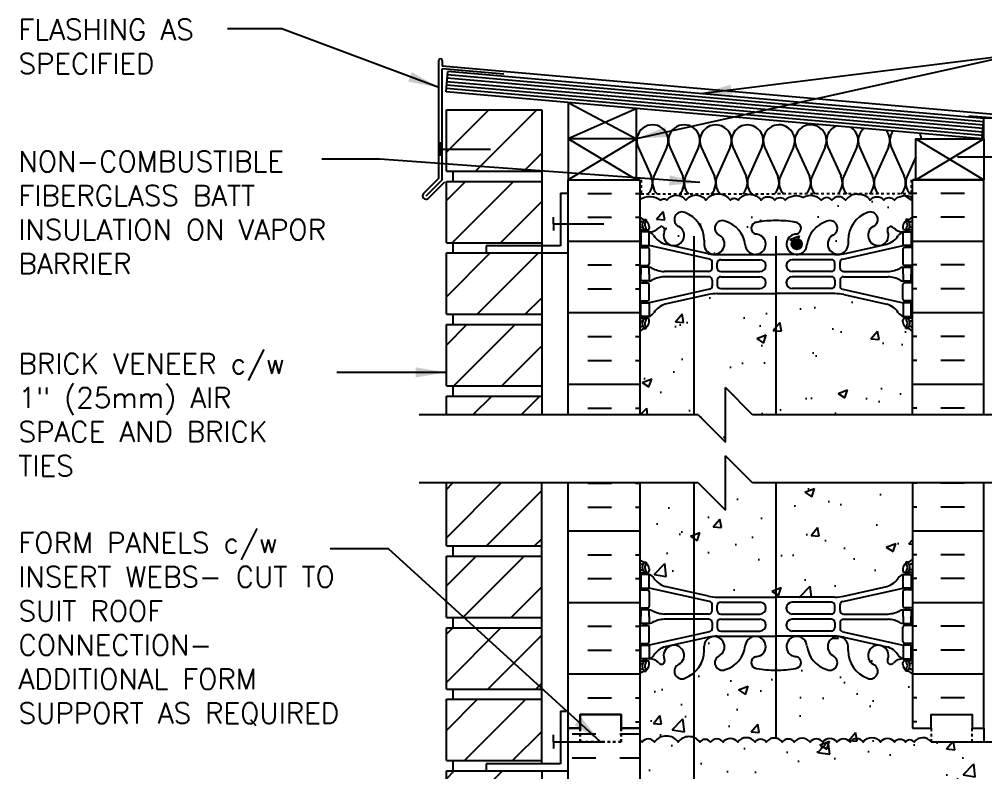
# Model space of a CAD drawing. Header units: inches. Extents: x 181.6 to 239.5, y 121.5 to 196.6.
# Drawn here: x 181.65 to 217.09, y 168.98 to 196.62 of the extents above; entities that cross this region are included whole.
import ezdxf

# ---------------------------------------------------------------- set-up
doc = ezdxf.new("R2010")
doc.units = ezdxf.units.IN
doc.header["$LTSCALE"] = 0.5
doc.header["$MEASUREMENT"] = 0
doc.linetypes.add('DASHED2', pattern=[0.375, 0.25, -0.125])
for name, color, linetype in [('HATCH', 12, 'Continuous'), ('line25', 2, 'Continuous'), ('LINE3', 3, 'Continuous'), ('LINE50', 5, 'Continuous'), ('LINE9', 9, 'Continuous'), ('TEXT', 4, 'Continuous'), ('Web_Edge', 9, 'Continuous')]:
    doc.layers.add(name, color=color, linetype=linetype)
doc.styles.add('DIM', font='romans.shx', dxfattribs={"width": 0.7})
doc.styles.add('ROMANS', font='romans.shx', dxfattribs={"height": 0.75})
doc.dimstyles.new('ext_12', dxfattribs={"dimscale": 12, "dimtxt": 0.075, "dimasz": 0.09375, "dimexe": 0.09375, "dimexo": 0.0625, "dimgap": 0.0625, "dimtad": 1, "dimdec": 1, "dimzin": 2, "dimdsep": 46, "dimlunit": 4, "dimtxsty": 'DIM', "dimcen": 0.09, "dimdle": 0.09375, "dimclrt": 4, "dimadec": 0, "dimazin": 0, "dimtfac": 1, "dimtdec": 1, "dimtmove": 2, "dimatfit": 3, "dimfxl": 1, "dimfrac": 2, "dimtolj": 1, "dimtzin": 0, "dimarcsym": 0})

msp = doc.modelspace()

# ---------------------------------------------------------------- hatches: boundary and pattern name
at = {"layer": 'HATCH'}
h = msp.add_hatch(dxfattribs=at)
h.set_pattern_fill('ANSI31', color=256, scale=10, style=0)
h.set_pattern_definition([(45, (199.5366, 192.1991), (-0.883883, 0.883883), [])])
h.paths.add_polyline_path([(200.809, 193.297), (197.309, 193.297), (197.309, 191.047), (200.809, 191.047)])
h.paths.add_polyline_path([(200.809, 190.672), (197.309, 190.672), (197.309, 188.422), (200.809, 188.422)])
h.paths.add_polyline_path([(200.809, 188.047), (197.309, 188.047), (197.309, 185.797), (200.809, 185.797)])
h.paths.add_polyline_path([(200.809, 185.422), (197.309, 185.422), (197.309, 183.172), (200.809, 183.172)])
h.paths.add_polyline_path([(200.809, 182.797), (197.309, 182.797), (197.309, 182.108), (200.809, 182.108)])
h.paths.add_polyline_path([(200.813, 166.422), (197.309, 166.422), (197.309, 164.172), (200.812, 164.172)])
h.paths.add_polyline_path([(200.813, 169.047), (197.309, 169.047), (197.309, 166.797), (200.813, 166.797)])
h.paths.add_polyline_path([(200.812, 171.672), (197.309, 171.672), (197.309, 169.422), (200.813, 169.422)])
h.paths.add_polyline_path([(200.811, 174.297), (197.309, 174.297), (197.309, 172.047), (200.812, 172.047)])
h.paths.add_polyline_path([(200.81, 176.922), (197.309, 176.922), (197.309, 174.672), (200.811, 174.672)])
h.paths.add_polyline_path([(200.809, 179.608), (197.309, 179.608), (197.309, 177.297), (200.81, 177.297)])
h.paths.add_polyline_path([(200.811, 155.922), (197.309, 155.922), (197.309, 153.672), (200.81, 153.672)])
h.paths.add_polyline_path([(200.811, 158.547), (197.309, 158.547), (197.309, 156.297), (200.811, 156.297)])
h.paths.add_polyline_path([(200.812, 161.172), (197.309, 161.172), (197.309, 158.922), (200.811, 158.922)])
h.paths.add_polyline_path([(200.812, 163.797), (197.309, 163.797), (197.309, 161.547), (200.812, 161.547)])
h.paths.add_polyline_path([(200.809, 145.422), (197.309, 145.422), (197.309, 143.549), (200.809, 143.549)])
h.paths.add_polyline_path([(200.809, 148.047), (197.309, 148.047), (197.309, 145.797), (200.809, 145.797)])
h.paths.add_polyline_path([(200.81, 150.672), (197.309, 150.672), (197.309, 148.422), (200.809, 148.422)])
h.paths.add_polyline_path([(200.81, 153.297), (198.771, 153.297), (197.309, 153.297), (197.309, 151.047), (200.81, 151.047)])
h = msp.add_hatch(dxfattribs=at)
h.set_pattern_fill('INSUL', color=256, scale=7, style=0)
h.set_pattern_definition([(0, (-2721.7554, -223.6456), (0, 2.625), []), (0, (-2721.7554, -222.7706), (0, 2.625), [0.875, -0.875]), (0, (-2721.7554, -221.8956), (0, 2.625), [0.875, -0.875])])
h.paths.add_polyline_path([(204.406, 190.733), (201.781, 190.733), (201.781, 182.108), (204.406, 182.108)])
h = msp.add_hatch(dxfattribs=at)
h.set_pattern_fill('INSUL', color=256, scale=7, style=0)
h.set_pattern_definition([(180, (3140.5677, -223.6456), (0, 2.625), []), (180, (3140.5677, -222.7706), (0, 2.625), [0.875, -0.875]), (180, (3140.5677, -221.8956), (0, 2.625), [0.875, -0.875])])
h.paths.add_polyline_path([(217.031, 190.733), (214.406, 190.733), (214.406, 182.108), (217.031, 182.108)])
h = msp.add_hatch(dxfattribs=at)
h.set_pattern_fill('AR-CONC', color=256, scale=0.5)
h.set_pattern_definition([(50, (0, 0), (3.5863, -0.31376), [0.375, -4.125]), (355, (0, 0), (-0.693757, 3.76096), [0.3, -3.3]), (100.4514, (0.299, -0.026), (2.892544, 3.4472), [0.3187, -3.50571]), (46.1842, (0, 1), (5.336207, -0.827596), [0.5625, -6.1875]), (96.6356, (0.4447, 0.931), (4.67331, 4.87059), [0.47805, -5.25857]), (351.1842, (0, 1), (4.67331, 4.87059), [0.45, -4.95]), (21, (0.5, 0.75), (2.984535, -2.013094), [0.375, -4.125]), (326, (0.5, 0.75), (1.216577, 3.62575), [0.3, -3.3]), (71.4514, (0.7487, 0.5822), (4.20111, 1.612656), [0.3187, -3.50571]), (37.5, (0, 0), (0.0607993, 1.664469), [0, -3.26, 0, -3.35, 0, -3.3125]), (7.5, (0, 0), (1.315348, 1.972059), [0, -1.91, 0, -3.185, 0, -1.2625]), (327.5, (-1.115, 0), (2.669112, -0.1127744), [0, -1.25, 0, -3.9, 0, -5.175]), (317.5, (-1.615, 0), (2.91593, 0.500525), [0, -1.625, 0, -2.59, 0, -3.675])])
h.paths.add_polyline_path([(212.969, 189.016, 2.155404), (213.508, 188.822), (213.496, 188.843, -0.834375), (213.708, 188.969, 0.23174), (214.065, 188.818), (214.17, 188.818), (214.17, 188.888), (214.123, 188.888, -0.414214), (214.06, 188.95), (214.06, 189.018, -0.249069), (214.17, 189.225), (214.17, 189.267), (214.26, 189.267, 0.08841), (214.406, 189.364), (214.406, 190.084, 0.336749), (213.744, 189.979, 0.520567), (213.357, 189.979, 0.520567), (212.857, 189.979, 0.259173), (212.406, 190.198, 0.259173), (211.955, 189.979, 0.520567), (211.455, 189.979, 0.520567), (211.068, 189.979, 0.336749), (210.406, 190.084, 0.336749), (209.744, 189.979, 0.520567), (209.357, 189.979, 0.520567), (208.857, 189.979, 0.520567), (208.011, 189.979, 0.520567), (207.729, 189.979, 0.520567), (206.834, 189.979, 0.520567), (206.095, 189.979, 0.520567), (205.402, 189.979, 0.520567), (205.181, 189.979, 0.321585), (204.406, 190.004), (204.406, 189.364, 0.088416), (204.552, 189.267), (204.642, 189.267), (204.642, 189.225, -0.249069), (204.752, 189.018), (204.752, 188.95, -0.414214), (204.69, 188.888), (204.642, 188.888), (204.642, 188.818), (204.747, 188.818, 0.231736), (205.105, 188.969, -0.8344), (205.316, 188.843), (205.305, 188.822, 2.155404), (205.843, 189.016, -1), (206.057, 189.527, -0.311223), (206.766, 188.511), (206.765, 188.346, 1.661382), (207.326, 188.699, -1), (207.54, 189.21, -0.30095), (208.276, 188.338, 1.661382), (208.837, 188.691, 0.055617), (208.658, 188.736, -0.843243), (208.692, 189.169, -0.047544), (209.406, 189.233, -0.047544), (210.12, 189.169, -0.843243), (210.154, 188.736, 0.055617), (209.975, 188.691, 1.661382), (210.536, 188.338, -0.30095), (211.272, 189.21, -1), (211.486, 188.699, 1.661382), (212.047, 188.346), (212.047, 188.511, -0.311223), (212.755, 189.527, -1)])
h.paths.add_polyline_path([(214.406, 185.172, 0.08841), (214.26, 185.269), (214.17, 185.269), (214.17, 185.311, -0.249069), (214.06, 185.518), (214.06, 185.585, -0.414214), (214.123, 185.648), (214.17, 185.648), (214.17, 185.718), (214.065, 185.718, -0.168672), (213.879, 185.867, 0.17445), (213.472, 186.163), (211.891, 186.516, 0.054974), (211.564, 186.552), (209.406, 186.552), (207.248, 186.552, 0.054974), (206.921, 186.516), (205.341, 186.163, 0.17445), (204.933, 185.867, -0.168672), (204.747, 185.718), (204.642, 185.718), (204.642, 185.648), (204.69, 185.648, -0.414214), (204.752, 185.585), (204.752, 185.518, -0.249069), (204.642, 185.311), (204.642, 185.269), (204.552, 185.269, 0.088416), (204.406, 185.172), (204.406, 182.108), (206.545, 182.108), (207.545, 181.108), (207.545, 183.108), (208.545, 182.108), (214.406, 182.108)])
h.paths.add_polyline_path([(214.406, 179.608), (208.545, 179.608), (207.545, 180.608), (207.545, 178.608), (206.545, 179.608), (204.406, 179.608), (204.406, 176.8, 0.088416), (204.552, 176.703), (204.642, 176.703), (204.642, 176.661, -0.249069), (204.752, 176.454), (204.752, 176.387, -0.414214), (204.69, 176.324), (204.642, 176.324), (204.642, 176.254), (204.747, 176.254, -0.168672), (204.933, 176.105, 0.17445), (205.341, 175.809), (206.921, 175.456, 0.054974), (207.248, 175.42), (209.406, 175.42), (211.564, 175.42, 0.054974), (211.891, 175.456), (213.472, 175.809, 0.17445), (213.879, 176.105, -0.168672), (214.065, 176.254), (214.17, 176.254), (214.17, 176.324), (214.123, 176.324, -0.414214), (214.06, 176.387), (214.06, 176.454, -0.249069), (214.17, 176.661), (214.17, 176.703), (214.26, 176.703, 0.08841), (214.406, 176.8)])
h.paths.add_polyline_path([(214.406, 172.608, 0.08841), (214.26, 172.705), (214.17, 172.705), (214.17, 172.747, -0.249069), (214.06, 172.954), (214.06, 173.022, -0.414214), (214.123, 173.084), (214.17, 173.084), (214.17, 173.154), (214.065, 173.154, 0.231736), (213.708, 173.003, -0.8344), (213.496, 173.129), (213.508, 173.15, 2.155404), (212.969, 172.956, -1), (212.755, 172.445, -0.311223), (212.047, 173.461), (212.047, 173.626, 1.661382), (211.486, 173.273, -1), (211.272, 172.762, -0.307094), (210.534, 173.657, 1.604516), (209.975, 173.281, 0.055617), (210.154, 173.236, -0.843243), (210.12, 172.803, -0.047544), (209.406, 172.739, -0.047544), (208.692, 172.803, -0.843243), (208.658, 173.236, 0.055617), (208.837, 173.281, 1.604516), (208.279, 173.657, -0.307094), (207.54, 172.762, -1), (207.326, 173.273, 1.661382), (206.765, 173.626), (206.766, 173.48, -0.316114), (206.057, 172.445, -1), (205.843, 172.956, 2.155404), (205.305, 173.15), (205.316, 173.129, -0.834375), (205.105, 173.003, 0.23174), (204.747, 173.154), (204.642, 173.154), (204.642, 173.084), (204.69, 173.084, -0.414214), (204.752, 173.022), (204.752, 172.954, -0.249069), (204.642, 172.747), (204.642, 172.705), (204.552, 172.705, 0.088416), (204.406, 172.608), (204.406, 170.608), (204.406, 170.167, -0.13), (204.487, 170.098, -0.520567), (204.943, 170.098, -0.520567), (205.815, 170.098, -0.520567), (206.605, 170.098, -0.520567), (206.998, 170.098, -0.520567), (207.466, 170.098, -0.520567), (207.997, 170.098, -0.520567), (208.633, 170.098, -0.520567), (209.044, 170.098, -0.520567), (209.632, 170.098, -0.520567), (210.074, 170.098, -0.520567), (210.652, 170.098, -0.520567), (211.119, 170.098, -0.520567), (211.635, 170.098, -0.520567), (212.117, 170.098, -0.520567), (212.605, 170.098, -0.520567), (213.231, 170.098, -0.520567), (213.751, 170.098, -0.520567), (214.152, 170.098, -0.520567), (214.467, 170.098, -0.510751), (215.094, 170.108), (215.094, 170.608), (214.406, 170.608)])
h.paths.add_polyline_path([(226.179, 169.8), (226.487, 170.108), (215.094, 170.108, 0.510751), (214.467, 170.098, 0.520567), (214.152, 170.098, 0.520567), (213.751, 170.098, 0.520567), (213.231, 170.098, 0.520567), (212.605, 170.098, 0.520567), (212.117, 170.098, 0.520567), (211.635, 170.098, 0.520567), (211.119, 170.098, 0.520567), (210.652, 170.098, 0.520567), (210.074, 170.098, 0.520567), (209.632, 170.098, 0.520567), (209.044, 170.098, 0.520567), (208.633, 170.098, 0.520567), (207.997, 170.098, 0.520567), (207.466, 170.098, 0.520567), (206.998, 170.098, 0.520567), (206.605, 170.098, 0.520567), (205.815, 170.098, 0.520567), (204.943, 170.098, 0.520567), (204.487, 170.098, 0.13), (204.406, 170.167), (204.406, 168.913), (204.771, 168.913), (204.771, 167.713), (204.406, 167.713), (204.406, 167.389, -0.453037), (204.726, 167.354, -0.520567), (205.017, 167.354, -0.520567), (205.559, 167.354, -0.520567), (206.208, 167.354, -0.520567), (206.596, 167.354, -0.520567), (207.256, 167.354, -0.520567), (207.801, 167.354, -0.520567), (208.119, 167.354, -0.520567), (208.889, 167.354, -0.520567), (209.327, 167.354, -0.520567), (209.908, 167.354, -0.520567), (210.18, 167.354, -0.520567), (210.708, 167.354, -0.520567), (211.077, 167.354, -0.520567), (211.525, 167.354, -0.520567), (211.933, 167.354, -0.520567), (212.335, 167.354, -0.520567), (212.653, 167.354, -0.520567), (213.023, 167.354, -0.520567), (213.498, 167.354, -0.520567), (213.812, 167.354, -0.520567), (214.022, 167.354, -0.513484), (214.406, 167.358), (226.179, 167.358)])
edge = h.paths.add_edge_path()
edge.add_spline(control_points=[(227.179, 168.278), (228.314, 168.81), (230.534, 169.848), (232.687, 168.695), (233.739, 168.131)], knot_values=[0, 0, 0, 0, 3.539354, 6.918479, 6.918479, 6.918479, 6.918479], degree=3, periodic=0)
edge.add_line((233.739, 168.131), (233.739, 170.108))
edge.add_line((233.739, 170.108), (227.179, 170.108))
edge.add_line((227.179, 170.108), (227.179, 168.278))
h.paths.add_polyline_path([(213.906, 166.808), (214.006, 166.808, -0.327813), (214.041, 166.856), (214.041, 166.963), (214.406, 166.963), (214.406, 167.358, 0.513484), (214.022, 167.354, 0.520567), (213.812, 167.354, 0.520567), (213.498, 167.354, 0.520567), (213.023, 167.354, 0.520567), (212.653, 167.354, 0.520567), (212.335, 167.354, 0.520567), (211.933, 167.354, 0.520567), (211.525, 167.354, 0.520567), (211.077, 167.354, 0.520567), (210.708, 167.354, 0.520567), (210.18, 167.354, 0.520567), (209.908, 167.354, 0.520567), (209.327, 167.354, 0.520567), (208.889, 167.354, 0.520567), (208.119, 167.354, 0.520567), (207.801, 167.354, 0.520567), (207.256, 167.354, 0.520567), (206.596, 167.354, 0.520567), (206.208, 167.354, 0.520567), (205.559, 167.354, 0.520567), (205.017, 167.354, 0.520567), (204.726, 167.354, 0.453037), (204.406, 167.389), (204.406, 166.963), (204.771, 166.963), (204.771, 166.856, -0.327813), (204.806, 166.808), (204.906, 166.808), (204.906, 166.247, 0.390098), (205.181, 165.948), (209.39, 165.764, 0.020761), (209.406, 165.764, 0.020761), (209.423, 165.764), (213.631, 165.948, 0.390098), (213.906, 166.247)])
h.paths.add_polyline_path([(213.906, 165.269), (213.906, 165.507, 0.425773), (213.646, 165.757), (209.79, 165.605, 0.390098), (209.606, 165.406), (209.606, 165.37, 0.390098), (209.79, 165.171), (213.646, 165.019, 0.425773)])
h.paths.add_polyline_path([(209.206, 165.37), (209.206, 165.406, 0.390098), (209.023, 165.605), (205.166, 165.757, 0.425773), (204.906, 165.507), (204.906, 165.269, 0.425773), (205.166, 165.019), (209.023, 165.171, 0.390098)])
h.paths.add_polyline_path([(213.906, 164.529, 0.390098), (213.631, 164.828), (209.423, 165.012, 0.020761), (209.406, 165.012, 0.020761), (209.39, 165.012), (205.181, 164.828, 0.390098), (204.906, 164.529), (204.906, 163.968), (204.806, 163.968, -0.327813), (204.771, 163.92), (204.771, 163.813), (204.406, 163.813), (204.406, 163.063), (204.771, 163.063), (204.771, 162.279, -0.385423), (204.816, 162.229), (204.816, 162.199), (204.916, 162.199), (204.916, 160.362, 0.108933), (205.069, 160.475, -0.8344), (205.28, 160.35), (205.269, 160.328, 2.155404), (205.807, 160.523, -1), (206.021, 161.034, -0.311223), (206.73, 160.018), (206.729, 159.853, 1.661382), (207.29, 160.206, -1), (207.504, 160.717, -0.30095), (208.24, 159.844, 1.661382), (208.801, 160.197, 0.055617), (208.622, 160.243, -0.843243), (208.656, 160.675, -0.049932), (209.406, 160.739, -0.049932), (210.156, 160.675, -0.843243), (210.19, 160.243, 0.055617), (210.011, 160.197, 1.661382), (210.572, 159.844, -0.30095), (211.308, 160.717, -1), (211.522, 160.206, 1.661382), (212.083, 159.853), (212.082, 160.018, -0.311223), (212.791, 161.034, -1), (213.005, 160.523, 2.155404), (213.544, 160.328), (213.532, 160.35, -0.834375), (213.743, 160.475, 0.10894), (213.896, 160.362), (213.896, 162.199), (213.996, 162.199), (213.996, 162.229, -0.385423), (214.041, 162.279), (214.041, 163.063), (214.406, 163.063), (214.406, 163.813), (214.041, 163.813), (214.041, 163.92, -0.327813), (214.006, 163.968), (213.906, 163.968)])
h.paths.add_polyline_path([(209.33, 158.935, 0.225652), (208.955, 159.31), (205.291, 159.31, 0.225652), (204.916, 158.935), (204.916, 158.094, 0.225652), (205.291, 157.719), (208.955, 157.719, 0.225652), (209.33, 158.094)])
h.paths.add_polyline_path([(209.33, 157.153, 0.225652), (208.955, 157.528), (205.291, 157.528, 0.225652), (204.916, 157.153), (204.916, 156.312, 0.225652), (205.291, 155.937), (208.955, 155.937, 0.225652), (209.33, 156.312)])
h.paths.add_polyline_path([(213.896, 157.153, 0.225652), (213.521, 157.528), (209.857, 157.528, 0.225652), (209.482, 157.153), (209.482, 156.312, 0.225652), (209.857, 155.937), (213.521, 155.937, 0.225652), (213.896, 156.312)])
h.paths.add_polyline_path([(213.896, 158.935, 0.225652), (213.521, 159.31), (209.857, 159.31, 0.225652), (209.482, 158.935), (209.482, 158.094, 0.225652), (209.857, 157.719), (213.521, 157.719, 0.225652), (213.896, 158.094)])
h.paths.add_polyline_path([(213.896, 155.602, 0.268138), (213.735, 155.75), (205.077, 155.75, 0.268156), (204.916, 155.602), (204.916, 154.24), (205.036, 154.04), (205.036, 153.928), (204.406, 153.928), (204.406, 152.608), (204.406, 150.608, 0.088416), (204.552, 150.511), (204.642, 150.511), (204.642, 150.469, -0.249069), (204.752, 150.262), (204.752, 150.194, -0.414214), (204.69, 150.132), (204.642, 150.132), (204.642, 150.062), (204.747, 150.062, 0.231736), (205.105, 150.213, -0.8344), (205.316, 150.087), (205.305, 150.066, 2.155404), (205.843, 150.26, -1), (206.057, 150.772, -0.311223), (206.766, 149.756), (206.765, 149.591, 1.661382), (207.326, 149.943, -1), (207.54, 150.454, -0.30095), (208.276, 149.582, 1.661382), (208.837, 149.935, 0.055617), (208.658, 149.98, -0.843243), (208.692, 150.413, -0.047544), (209.406, 150.477, -0.047544), (210.12, 150.413, -0.843243), (210.154, 149.98, 0.055617), (209.975, 149.935, 1.661382), (210.536, 149.582, -0.30095), (211.272, 150.454, -1), (211.486, 149.943, 1.661382), (212.047, 149.591), (212.047, 149.756, -0.311223), (212.755, 150.772, -1), (212.969, 150.26, 2.155404), (213.508, 150.066), (213.496, 150.087, -0.834375), (213.708, 150.213, 0.23174), (214.065, 150.062), (214.17, 150.062), (214.17, 150.132), (214.123, 150.132, -0.414214), (214.06, 150.194), (214.06, 150.262, -0.249069), (214.17, 150.469), (214.17, 150.511), (214.26, 150.511, 0.08841), (214.406, 150.608), (214.406, 152.608), (214.406, 153.928), (213.776, 153.928), (213.776, 154.04), (213.896, 154.24)])
h.paths.add_polyline_path([(214.17, 146.962), (214.065, 146.962, -0.155529), (213.889, 147.096, 0.180914), (213.472, 147.407), (211.891, 147.76, 0.054974), (211.564, 147.796), (209.406, 147.796), (207.248, 147.796, 0.054974), (206.921, 147.76), (205.341, 147.407, 0.180914), (204.923, 147.096, -0.155529), (204.747, 146.962), (204.642, 146.962), (204.642, 146.892), (204.69, 146.892, -0.414214), (204.752, 146.829), (204.752, 146.762, -0.249069), (204.642, 146.555), (204.642, 146.513), (204.552, 146.513, 0.088416), (204.406, 146.416), (204.406, 143.549), (206.348, 143.549), (207.348, 144.549), (207.348, 143.549), (207.348, 142.549), (208.348, 143.549), (214.406, 143.549), (214.406, 146.416, 0.08841), (214.26, 146.513), (214.17, 146.513), (214.17, 146.555, -0.249069), (214.06, 146.762), (214.06, 146.829, -0.414214), (214.123, 146.892), (214.17, 146.892)])
h = msp.add_hatch(dxfattribs=at)
h.set_pattern_fill('INSUL', color=256, scale=7, style=0)
h.set_pattern_definition([(0, (-2721.7554, -226.4015), (0, 2.625), []), (0, (-2721.7554, -225.5265), (0, 2.625), [0.875, -0.875]), (0, (-2721.7554, -224.6515), (0, 2.625), [0.875, -0.875])])
h.paths.add_polyline_path([(204.406, 179.608), (201.781, 179.608), (201.781, 170.608), (202.219, 170.608), (202.219, 171.108), (203.719, 171.108), (203.719, 170.608), (204.406, 170.608)])
h = msp.add_hatch(dxfattribs=at)
h.set_pattern_fill('INSUL', color=256, scale=7, style=0)
h.set_pattern_definition([(180, (3140.5677, -226.4015), (0, 2.625), []), (180, (3140.5677, -225.5265), (0, 2.625), [0.875, -0.875]), (180, (3140.5677, -224.6515), (0, 2.625), [0.875, -0.875])])
h.paths.add_polyline_path([(217.031, 179.608), (214.406, 179.608), (214.406, 170.608), (215.094, 170.608), (215.094, 171.108), (216.594, 171.108), (216.594, 170.608), (217.031, 170.608)])
h = msp.add_hatch(dxfattribs=at)
h.set_pattern_fill('INSUL', color=256, scale=7, style=0)
h.set_pattern_definition([(0, (215.92, 163.3977), (0, 2.625), []), (0, (215.92, 164.2727), (0, 2.625), [0.875, -0.875]), (0, (215.92, 165.1477), (0, 2.625), [0.875, -0.875])])
h.paths.add_polyline_path([(217.031, 167.358), (214.406, 167.358), (214.406, 153.358), (217.031, 153.358)])
h.paths.add_polyline_path([(201.781, 152.608), (202.219, 152.608), (202.219, 153.108), (203.719, 153.108), (203.719, 152.608), (204.406, 152.608), (204.406, 170.608), (203.719, 170.608), (203.719, 171.108), (202.219, 171.108), (202.219, 170.608), (201.781, 170.608)])
at = {"layer": 'LINE3'}
h = msp.add_hatch(color=256, dxfattribs=at)
h.paths.add_polyline_path([(210.346, 188.4, 0.831395), (209.978, 188.4)])
h.paths.add_polyline_path([(210.35, 188.366, 0.045935), (210.346, 188.4), (209.978, 188.4, 0.045935), (209.975, 188.366, 1)])

# ---------------------------------------------------------------- linework, layer by layer
at = {"layer": 'HATCH'}
for p, q in [((197.031, 190.785), (197.031, 195.105)), ((197.156, 195.105), (197.156, 194.895)), ((218.122, 193.061), (197.156, 194.895)), ((197.156, 190.733), (197.156, 194.803)), ((199.421, 194.605), (197.156, 194.803)), ((216.998, 192.607), (197.333, 194.327)), ((217.009, 192.731), (197.344, 194.452)), ((217.02, 192.856), (197.355, 194.576)), ((216.976, 192.358), (197.311, 194.078)), ((216.987, 192.482), (197.322, 194.203)), ((201.781, 193.561), (204.281, 192.233)), ((204.296, 193.341), (201.781, 192.233)), ((217.781, 192.967), (216.474, 193.058)), ((204.281, 190.733), (201.781, 192.233)), ((204.281, 192.233), (201.781, 190.733)), ((214.531, 190.733), (217.031, 192.233)), ((214.531, 192.233), (217.031, 190.733)), ((204.344, 191.93), (204.824, 190.856)), ((205.403, 191.93), (204.924, 190.856)), ((205.503, 191.93), (205.983, 190.856)), ((206.562, 191.93), (206.083, 190.856)), ((206.663, 191.93), (207.142, 190.856)), ((207.722, 191.93), (207.243, 190.856)), ((207.824, 191.93), (208.303, 190.856)), ((208.883, 191.93), (208.404, 190.856)), ((208.985, 191.93), (209.464, 190.856)), ((210.045, 191.93), (209.565, 190.856)), ((210.146, 191.93), (210.625, 190.856)), ((211.206, 191.93), (210.726, 190.856)), ((211.307, 191.93), (211.787, 190.856)), ((212.367, 191.93), (211.887, 190.856)), ((212.468, 191.93), (212.947, 190.856)), ((213.528, 191.93), (213.048, 190.856)), ((213.629, 191.93), (214.108, 190.856)), ((214.531, 191.577), (214.209, 190.856)), ((197.031, 190.785), (196.462, 190.216)), ((197.156, 190.733), (196.551, 190.128)), ((197.245, 190.645), (196.639, 190.039))]:
    msp.add_line(p, q, dxfattribs=at)
at = {"layer": 'HATCH', "color": 6, "linetype": 'DASHED2', "ltscale": 0.5}
for points in [[(203.094, 190.733), (204.45, 190.733), (204.45, 190.212), (209.406, 190.212)], [(215.719, 190.733), (214.362, 190.733), (214.362, 190.212), (209.406, 190.212)]]:
    msp.add_lwpolyline(points, dxfattribs=at)
at = {"layer": 'HATCH'}
for points in [[(204.406, 190.004, -0.321585), (205.181, 189.979, -0.520567), (205.402, 189.979, -0.520567), (206.095, 189.979, -0.520567), (206.834, 189.979, -0.520567), (207.729, 189.979, -0.520567), (208.011, 189.979, -0.520567), (208.857, 189.979, -0.520567), (209.357, 189.979, -0.520567), (209.744, 189.979, -0.336749), (210.406, 190.084)], [(212.406, 190.198, 0.259173), (211.955, 189.979, 0.520567), (211.455, 189.979, 0.520567), (211.068, 189.979, 0.336749), (210.406, 190.084)], [(212.406, 190.198, -0.259173), (212.857, 189.979, -0.520567), (213.357, 189.979, -0.520567), (213.744, 189.979, -0.336749), (214.406, 190.084)], [(215.094, 170.108, 0.510751), (214.467, 170.098, 0.520567), (214.152, 170.098, 0.520567), (213.751, 170.098, 0.520567), (213.231, 170.098, 0.520567), (212.605, 170.098, 0.520567), (212.117, 170.098, 0.520567), (211.635, 170.098, 0.520567), (211.119, 170.098, 0.520567), (210.652, 170.098, 0.520567), (210.074, 170.098, 0.520567), (209.632, 170.098, 0.520567), (209.044, 170.098, 0.520567), (208.633, 170.098, 0.520567), (207.997, 170.098, 0.520567), (207.466, 170.098, 0.520567), (206.998, 170.098, 0.520567), (206.605, 170.098, 0.520567), (205.815, 170.098, 0.520567), (204.943, 170.098, 0.520567), (204.487, 170.098, 0.13), (204.406, 170.167)]]:
    msp.add_lwpolyline(points, format="xyb", dxfattribs=at)
for centre, radius, start, end in [((197.094, 195.105), 0.0625, 0, 180), ((204.874, 192.166), 0.58, 335.9664, 204.0694), ((206.033, 192.166), 0.58, 335.9664, 204.0694), ((207.189, 192.166), 0.577, 89.6769, 204.2169), ((207.196, 192.166), 0.577, 335.7834, 90.4023), ((208.35, 192.166), 0.577, 89.5977, 204.2166), ((208.357, 192.166), 0.577, 335.7831, 90.3231), ((209.513, 192.166), 0.579, 64.3407, 204.1188), ((209.518, 192.166), 0.577, 335.7831, 64.7825), ((210.675, 192.166), 0.58, 44.4136, 204.1148), ((210.68, 192.166), 0.577, 335.7831, 44.7269), ((211.837, 192.167), 0.58, 112.8767, 204.1145), ((211.837, 192.167), 0.58, 335.8855, 57.1233), ((212.998, 192.167), 0.58, 129.794, 204.1145), ((212.998, 192.167), 0.58, 335.8855, 40.206), ((214.159, 192.167), 0.58, 142.6335, 204.1145), ((214.159, 192.167), 0.58, 6.5658, 27.3665), ((204.294, 190.62), 0.58, 315.3149, 24.0694), ((205.454, 190.62), 0.58, 155.9664, 224.6851), ((205.453, 190.62), 0.58, 315.3149, 24.0694), ((206.613, 190.62), 0.58, 155.9664, 224.6851), ((206.613, 190.62), 0.58, 315.3149, 24.0694), ((207.772, 190.62), 0.58, 155.9306, 224.6851), ((207.774, 190.62), 0.58, 315.3149, 24.0694), ((208.933, 190.62), 0.58, 155.9306, 224.6851), ((208.935, 190.62), 0.58, 315.3149, 24.0694), ((210.095, 190.62), 0.58, 155.9306, 224.6851), ((210.096, 190.62), 0.58, 315.3149, 24.0694), ((211.256, 190.62), 0.58, 155.9306, 224.6851), ((211.257, 190.62), 0.58, 315.3149, 24.0694), ((212.417, 190.62), 0.58, 155.9306, 224.6851), ((212.418, 190.62), 0.58, 315.3149, 24.0694), ((213.578, 190.62), 0.58, 155.9306, 224.6851), ((213.579, 190.62), 0.58, 315.3149, 24.0694), ((214.739, 190.62), 0.58, 155.9306, 224.6851), ((196.566, 190.143), 0.127, 144.7902, 305.2098), ((205.453, 190.62), 0.58, 270, 270.0458), ((205.454, 190.62), 0.58, 269.9771, 270), ((207.772, 190.62), 0.58, 270, 273.6965), ((207.774, 190.62), 0.58, 280.1122, 281.3565), ((214.091, 190.62), 0.58, 297.6798, 302.977)]:
    msp.add_arc(centre, radius, start, end, dxfattribs=at)
at = {"layer": 'line25'}
for p, q in [((197.3, 193.954), (197.365, 194.701)), ((217.031, 192.98), (197.365, 194.701)), ((216.965, 192.233), (197.3, 193.954)), ((201.781, 193.561), (201.781, 190.733)), ((197.309, 191.047), (197.309, 193.297)), ((197.309, 193.297), (200.809, 193.297)), ((200.809, 193.297), (200.809, 182.108)), ((204.281, 190.733), (204.281, 193.343)), ((216.965, 192.233), (217.031, 192.98)), ((217.031, 192.233), (217.031, 192.984)), ((217.531, 192.984), (217.031, 192.984)), ((204.281, 192.233), (201.781, 192.233)), ((197.309, 191.047), (200.809, 191.047)), ((197.559, 190.672), (197.559, 191.047)), ((197.559, 190.672), (197.559, 191.047)), ((201.781, 190.733), (204.281, 190.733)), ((204.406, 190.733), (204.281, 190.733)), ((204.406, 190.733), (204.406, 182.108)), ((214.406, 190.733), (214.531, 190.733)), ((214.406, 182.108), (214.406, 190.733)), ((197.309, 190.672), (200.809, 190.672)), ((197.309, 188.422), (197.309, 190.672)), ((197.309, 188.422), (200.809, 188.422)), ((197.559, 188.047), (197.559, 188.422)), ((197.559, 188.047), (197.559, 188.422)), ((197.309, 185.797), (197.309, 188.047)), ((197.309, 188.047), (200.809, 188.047)), ((197.309, 185.797), (200.809, 185.797)), ((197.559, 185.422), (197.559, 185.797)), ((197.559, 185.422), (197.559, 185.797)), ((197.309, 183.172), (197.309, 185.422)), ((197.309, 185.422), (200.809, 185.422)), ((197.309, 183.172), (200.809, 183.172)), ((197.559, 182.797), (197.559, 183.172)), ((197.559, 182.797), (197.559, 183.172)), ((197.309, 182.108), (197.309, 182.797)), ((197.309, 182.797), (200.809, 182.797)), ((197.309, 177.297), (197.309, 179.608)), ((200.813, 169.302), (200.809, 179.608)), ((204.406, 179.608), (204.406, 170.608)), ((214.406, 179.608), (214.406, 170.608)), ((197.309, 177.297), (200.809, 177.297)), ((197.559, 176.922), (197.559, 177.297)), ((197.559, 176.922), (197.559, 177.297)), ((197.309, 174.672), (197.309, 176.922)), ((197.309, 176.922), (200.809, 176.922)), ((197.309, 174.672), (200.809, 174.672)), ((197.559, 174.297), (197.559, 174.672)), ((197.559, 174.297), (197.559, 174.672)), ((197.309, 172.047), (197.309, 174.297)), ((197.309, 174.297), (200.809, 174.297)), ((197.309, 172.047), (200.809, 172.047)), ((197.559, 171.672), (197.559, 172.047)), ((197.559, 171.672), (197.559, 172.047)), ((197.309, 169.422), (197.309, 171.672)), ((197.309, 171.672), (200.809, 171.672)), ((204.406, 170.608), (204.406, 152.608)), ((217.031, 170.608), (217.031, 170.108)), ((215.094, 170.108), (226.487, 170.108)), ((197.309, 169.422), (200.813, 169.422)), ((197.559, 169.047), (197.559, 169.422)), ((197.559, 169.047), (197.559, 169.422)), ((197.309, 166.797), (197.309, 169.047)), ((197.309, 169.047), (200.813, 169.047)), ((200.813, 169.052), (200.81, 153.547))]:
    msp.add_line(p, q, dxfattribs=at)
msp.add_lwpolyline([(217.031, 192.233), (217.031, 190.733), (214.531, 190.733), (214.531, 192.233)], close=True, dxfattribs=at)
at = {"layer": 'LINE3'}
for p, q in [((206.383, 188.664), (206.383, 182.108)), ((209.392, 188.664), (209.392, 182.108)), ((206.383, 179.608), (206.383, 151.558)), ((209.392, 179.608), (209.392, 170.247))]:
    msp.add_line(p, q, dxfattribs=at)
msp.add_circle((210.162, 188.366), 0.188, dxfattribs=at)
at = {"layer": 'LINE50'}
for p, q in [((201.781, 190.733), (204.406, 190.733)), ((201.781, 182.108), (201.781, 190.733)), ((214.406, 190.733), (217.031, 190.733)), ((217.031, 182.108), (217.031, 190.733)), ((201.781, 170.608), (201.781, 179.608)), ((201.781, 152.608), (201.781, 170.608))]:
    msp.add_line(p, q, dxfattribs=at)
for points in [[(214.406, 170.608), (215.094, 170.608), (215.094, 171.108), (216.594, 171.108), (216.594, 170.608), (217.031, 170.608), (217.031, 179.608)], [(204.406, 170.608), (203.719, 170.608), (203.719, 171.108), (202.219, 171.108), (202.219, 170.608), (201.781, 170.608)], [(201.781, 170.608), (202.219, 170.608), (202.219, 171.108), (203.719, 171.108), (203.719, 170.608), (204.406, 170.608)]]:
    msp.add_lwpolyline(points, dxfattribs=at)
at = {"layer": 'LINE9'}
for p, q in [((197.087, 191.858), (197.087, 192.108)), ((197.087, 191.858), (198.933, 191.858)), ((197.087, 191.858), (197.087, 191.608)), ((217.909, 191.562), (216.063, 191.562)), ((201.493, 190.238), (201.493, 188.302)), ((201.493, 190.238), (201.743, 190.238)), ((201.243, 189.113), (201.243, 189.363)), ((201.243, 189.113), (203.089, 189.113)), ((201.243, 189.113), (201.243, 188.863)), ((201.493, 188.302), (198.771, 188.302)), ((198.771, 188.302), (198.771, 188.052)), ((198.771, 188.052), (201.771, 188.052)), ((207.545, 181.108), (207.545, 183.108)), ((208.545, 182.108), (207.545, 183.108)), ((206.545, 182.108), (196.309, 182.108)), ((206.545, 182.108), (207.545, 181.108)), ((218.781, 182.108), (208.545, 182.108)), ((207.545, 178.608), (207.545, 180.608)), ((208.545, 179.608), (207.545, 180.608)), ((206.545, 179.608), (196.309, 179.608)), ((206.545, 179.608), (207.545, 178.608)), ((218.781, 179.608), (208.545, 179.608)), ((201.493, 171.238), (201.493, 169.302)), ((201.493, 171.238), (201.743, 171.238)), ((201.243, 170.113), (201.243, 170.363)), ((201.243, 170.113), (203.089, 170.113)), ((201.243, 170.113), (201.243, 169.863)), ((201.493, 169.302), (198.771, 169.302)), ((198.771, 169.302), (198.771, 169.052)), ((198.771, 169.052), (201.771, 169.052))]:
    msp.add_line(p, q, dxfattribs=at)
at = {"layer": 'LINE9', "linetype": 'DASHED2', "ltscale": 0.15}
for points in [[(203.719, 170.608), (203.719, 170.608), (203.719, 170.108), (202.219, 170.108), (202.219, 170.608), (202.219, 170.608)], [(203.719, 170.608), (203.719, 170.608), (203.719, 170.108), (202.219, 170.108), (202.219, 170.608), (202.219, 170.608)], [(202.219, 170.608), (202.219, 170.608), (202.219, 170.108), (203.719, 170.108), (203.719, 170.608), (203.719, 170.608)], [(215.094, 170.608), (215.094, 170.608), (215.094, 170.108), (216.594, 170.108), (216.594, 170.608), (216.594, 170.608)]]:
    msp.add_lwpolyline(points, dxfattribs=at)
at = {"layer": 'Web_Edge'}
for p, q in [((204.406, 188.988), (204.484, 188.988)), ((204.552, 189.267), (204.642, 189.267)), ((204.642, 189.267), (204.642, 189.225)), ((204.752, 189.018), (204.752, 188.95)), ((214.06, 189.018), (214.06, 188.95)), ((214.26, 189.267), (214.17, 189.267)), ((214.17, 189.267), (214.17, 189.225)), ((214.406, 188.988), (214.328, 188.988)), ((204.406, 188.888), (204.69, 188.888)), ((204.552, 188.888), (204.552, 188.818)), ((204.642, 188.888), (204.642, 188.818)), ((205.305, 188.822), (205.316, 188.843)), ((213.508, 188.822), (213.496, 188.843)), ((214.406, 188.888), (214.123, 188.888)), ((214.17, 188.888), (214.17, 188.818)), ((214.26, 188.888), (214.26, 188.818)), ((204.406, 188.248), (204.69, 188.248)), ((204.552, 188.318), (204.552, 188.248)), ((204.642, 188.318), (204.642, 188.248)), ((206.965, 187.821), (204.747, 188.318)), ((206.921, 188.019), (205.341, 188.372)), ((206.766, 188.511), (206.765, 188.346)), ((211.848, 187.821), (214.065, 188.318)), ((211.891, 188.019), (213.472, 188.372)), ((212.047, 188.511), (212.047, 188.346)), ((214.406, 188.248), (214.123, 188.248)), ((214.17, 188.318), (214.17, 188.248)), ((214.26, 188.318), (214.26, 188.248)), ((204.752, 188.185), (204.752, 187.65)), ((207.248, 187.983), (209.406, 187.983)), ((211.564, 187.983), (209.406, 187.983)), ((214.06, 188.185), (214.06, 187.65)), ((204.406, 187.588), (204.69, 187.588)), ((204.552, 187.588), (204.552, 187.518)), ((204.642, 187.588), (204.642, 187.518)), ((207.062, 187.487), (207.062, 187.699)), ((207.25, 187.488), (207.25, 187.672)), ((207.375, 187.797), (208.814, 187.797)), ((211.437, 187.797), (209.998, 187.797)), ((211.562, 187.488), (211.562, 187.672)), ((211.75, 187.487), (211.75, 187.699)), ((214.406, 187.588), (214.123, 187.588)), ((214.17, 187.588), (214.17, 187.518)), ((214.26, 187.588), (214.26, 187.518)), ((206.937, 187.362), (205.3, 187.362)), ((206.937, 187.174), (205.3, 187.174)), ((207.375, 187.363), (208.814, 187.363)), ((207.375, 187.173), (208.814, 187.173)), ((211.437, 187.363), (209.998, 187.363)), ((211.437, 187.173), (209.998, 187.173)), ((211.875, 187.362), (213.512, 187.362)), ((211.875, 187.174), (213.512, 187.174)), ((204.406, 186.948), (204.69, 186.948)), ((204.552, 186.948), (204.552, 187.018)), ((204.642, 186.948), (204.642, 187.018)), ((204.752, 186.35), (204.752, 186.885)), ((207.062, 187.049), (207.062, 186.836)), ((207.25, 187.048), (207.25, 186.864)), ((211.562, 187.048), (211.562, 186.864)), ((211.75, 187.049), (211.75, 186.836)), ((214.06, 186.35), (214.06, 186.885)), ((214.406, 186.948), (214.123, 186.948)), ((214.17, 186.948), (214.17, 187.018)), ((214.26, 186.948), (214.26, 187.018)), ((206.965, 186.714), (204.747, 186.218)), ((206.921, 186.516), (205.341, 186.163)), ((207.248, 186.552), (209.406, 186.552)), ((207.375, 186.739), (208.814, 186.739)), ((211.564, 186.552), (209.406, 186.552)), ((211.437, 186.739), (209.998, 186.739)), ((211.848, 186.714), (214.065, 186.218)), ((211.891, 186.516), (213.472, 186.163)), ((204.406, 186.288), (204.69, 186.288)), ((204.552, 186.218), (204.552, 186.288)), ((204.642, 186.218), (204.642, 186.288)), ((214.406, 186.288), (214.123, 186.288)), ((214.17, 186.218), (214.17, 186.288)), ((214.26, 186.218), (214.26, 186.288)), ((204.406, 185.648), (204.69, 185.648)), ((204.406, 185.548), (204.484, 185.548)), ((204.552, 185.648), (204.552, 185.718)), ((204.642, 185.648), (204.642, 185.718)), ((204.752, 185.518), (204.752, 185.585)), ((214.06, 185.518), (214.06, 185.585)), ((214.406, 185.648), (214.123, 185.648)), ((214.17, 185.648), (214.17, 185.718)), ((214.26, 185.648), (214.26, 185.718)), ((214.406, 185.548), (214.328, 185.548)), ((204.552, 185.269), (204.642, 185.269)), ((204.642, 185.269), (204.642, 185.311)), ((214.17, 185.269), (214.17, 185.311)), ((214.26, 185.269), (214.17, 185.269)), ((204.552, 176.703), (204.642, 176.703)), ((204.642, 176.703), (204.642, 176.661)), ((214.26, 176.703), (214.17, 176.703)), ((214.17, 176.703), (214.17, 176.661)), ((204.406, 176.424), (204.484, 176.424)), ((204.406, 176.324), (204.69, 176.324)), ((204.552, 176.324), (204.552, 176.254)), ((204.642, 176.324), (204.642, 176.254)), ((204.752, 176.454), (204.752, 176.387)), ((214.06, 176.454), (214.06, 176.387)), ((214.406, 176.324), (214.123, 176.324)), ((214.17, 176.324), (214.17, 176.254)), ((214.26, 176.324), (214.26, 176.254)), ((214.406, 176.424), (214.328, 176.424)), ((204.406, 175.684), (204.69, 175.684)), ((204.552, 175.754), (204.552, 175.684)), ((204.642, 175.754), (204.642, 175.684)), ((206.965, 175.258), (204.747, 175.754)), ((204.752, 175.622), (204.752, 175.087)), ((206.921, 175.456), (205.341, 175.809)), ((211.848, 175.258), (214.065, 175.754)), ((211.891, 175.456), (213.472, 175.809)), ((214.06, 175.622), (214.06, 175.087)), ((214.406, 175.684), (214.123, 175.684)), ((214.17, 175.754), (214.17, 175.684)), ((214.26, 175.754), (214.26, 175.684)), ((207.062, 174.923), (207.062, 175.136)), ((207.248, 175.42), (209.406, 175.42)), ((207.375, 175.233), (208.814, 175.233)), ((211.564, 175.42), (209.406, 175.42)), ((211.437, 175.233), (209.998, 175.233)), ((211.75, 174.923), (211.75, 175.136)), ((204.406, 175.024), (204.69, 175.024)), ((204.552, 175.024), (204.552, 174.954)), ((204.642, 175.024), (204.642, 174.954)), ((206.937, 174.798), (205.3, 174.798)), ((207.25, 174.924), (207.25, 175.108)), ((207.375, 174.799), (208.814, 174.799)), ((211.437, 174.799), (209.998, 174.799)), ((211.562, 174.924), (211.562, 175.108)), ((211.875, 174.798), (213.512, 174.798)), ((214.406, 175.024), (214.123, 175.024)), ((214.17, 175.024), (214.17, 174.954)), ((214.26, 175.024), (214.26, 174.954)), ((204.552, 174.384), (204.552, 174.454)), ((204.642, 174.384), (204.642, 174.454)), ((206.937, 174.61), (205.3, 174.61)), ((207.062, 174.485), (207.062, 174.273)), ((207.25, 174.484), (207.25, 174.3)), ((207.375, 174.609), (208.814, 174.609)), ((211.437, 174.609), (209.998, 174.609)), ((211.562, 174.484), (211.562, 174.3)), ((211.75, 174.485), (211.75, 174.273)), ((211.875, 174.61), (213.512, 174.61)), ((214.17, 174.384), (214.17, 174.454)), ((214.26, 174.384), (214.26, 174.454)), ((204.406, 174.384), (204.69, 174.384)), ((206.965, 174.151), (204.747, 173.654)), ((204.752, 173.787), (204.752, 174.322)), ((207.375, 174.175), (208.814, 174.175)), ((211.437, 174.175), (209.998, 174.175)), ((211.848, 174.151), (214.065, 173.654)), ((214.06, 173.787), (214.06, 174.322)), ((214.406, 174.384), (214.123, 174.384)), ((204.406, 173.724), (204.69, 173.724)), ((204.552, 173.654), (204.552, 173.724)), ((204.642, 173.654), (204.642, 173.724)), ((206.921, 173.953), (205.341, 173.6)), ((207.248, 173.989), (209.406, 173.989)), ((211.564, 173.989), (209.406, 173.989)), ((211.891, 173.953), (213.472, 173.6)), ((214.406, 173.724), (214.123, 173.724)), ((214.17, 173.654), (214.17, 173.724)), ((214.26, 173.654), (214.26, 173.724)), ((206.766, 173.461), (206.765, 173.626)), ((212.047, 173.461), (212.047, 173.626)), ((204.406, 173.084), (204.69, 173.084)), ((204.552, 173.084), (204.552, 173.154)), ((204.642, 173.084), (204.642, 173.154)), ((204.752, 172.954), (204.752, 173.022)), ((205.305, 173.15), (205.316, 173.129)), ((213.508, 173.15), (213.496, 173.129)), ((214.06, 172.954), (214.06, 173.022)), ((214.406, 173.084), (214.123, 173.084)), ((214.17, 173.084), (214.17, 173.154)), ((214.26, 173.084), (214.26, 173.154)), ((204.406, 172.984), (204.484, 172.984)), ((204.552, 172.705), (204.642, 172.705)), ((204.642, 172.705), (204.642, 172.747)), ((214.17, 172.705), (214.17, 172.747)), ((214.26, 172.705), (214.17, 172.705)), ((214.406, 172.984), (214.328, 172.984))]:
    msp.add_line(p, q, dxfattribs=at)
for points in [[(204.447, 188.318), (204.747, 188.318), (204.747, 188.818), (204.447, 188.818)], [(214.365, 188.318), (214.065, 188.318), (214.065, 188.818), (214.365, 188.818)], [(204.447, 186.218), (204.747, 186.218), (204.747, 185.718), (204.447, 185.718)], [(214.365, 186.218), (214.065, 186.218), (214.065, 185.718), (214.365, 185.718)], [(204.447, 175.754), (204.747, 175.754), (204.747, 176.254), (204.447, 176.254)], [(214.365, 175.754), (214.065, 175.754), (214.065, 176.254), (214.365, 176.254)], [(204.447, 173.654), (204.747, 173.654), (204.747, 173.154), (204.447, 173.154)], [(214.365, 173.654), (214.065, 173.654), (214.065, 173.154), (214.365, 173.154)]]:
    msp.add_lwpolyline(points, close=True, dxfattribs=at)
for points in [[(204.747, 187.268), (204.747, 187.518), (204.447, 187.518), (204.447, 187.268)], [(204.747, 187.268), (204.747, 187.018), (204.447, 187.018), (204.447, 187.268)], [(214.065, 187.268), (214.065, 187.518), (214.365, 187.518), (214.365, 187.268)], [(214.065, 187.268), (214.065, 187.018), (214.365, 187.018), (214.365, 187.268)], [(204.747, 174.704), (204.747, 174.954), (204.447, 174.954), (204.447, 174.704)], [(214.065, 174.704), (214.065, 174.954), (214.365, 174.954), (214.365, 174.704)], [(204.747, 174.704), (204.747, 174.454), (204.447, 174.454), (204.447, 174.704)], [(214.065, 174.704), (214.065, 174.454), (214.365, 174.454), (214.365, 174.704)]]:
    msp.add_lwpolyline(points, dxfattribs=at)
for centre, radius, start, end in [((204.752, 189.725), 0.5, 226.2109, 250.5288), ((205.95, 189.272), 0.277, 67.32, 247.32), ((205.674, 188.505), 1.092, 0.3332, 69.4825), ((213.138, 188.505), 1.092, 110.5175, 179.6668), ((212.862, 189.272), 0.277, 292.68, 112.68), ((214.06, 189.725), 0.5, 289.4712, 313.7878), ((204.752, 189.725), 0.6, 234.7832, 245.0748), ((204.484, 189.007), 0.0196, 269.4032, 15.4901), ((204.746, 189.072), 0.25, 140.1145, 222.4609), ((204.49, 189.162), 0.021, 343.464, 63.9957), ((204.588, 189.203), 0.045, 321.448, 139.1879), ((204.595, 188.934), 0.045, 222.4609, 42.4609), ((204.502, 189.018), 0.25, 0, 70.5288), ((204.746, 189.072), 0.16, 140.0001, 222.4609), ((204.69, 188.95), 0.0625, 270, 0), ((204.772, 189.258), 0.441, 266.7976, 318.9873), ((205.199, 188.887), 0.125, 339.6243, 138.9873), ((205.656, 188.691), 0.375, 159.6243, 60.0685), ((207.433, 188.955), 0.277, 67.32, 247.32), ((207.249, 188.218), 1.034, 6.6669, 73.6635), ((208.712, 188.95), 0.22, 95.1835, 255.7396), ((209.389, 185.456), 3.777, 89.7394, 100.6275), ((209.423, 185.456), 3.777, 79.3725, 90.2606), ((210.1, 188.95), 0.22, 284.2604, 84.8165), ((211.563, 188.218), 1.034, 106.3365, 173.3331), ((211.379, 188.955), 0.277, 292.68, 112.68), ((213.156, 188.691), 0.375, 119.9315, 20.3757), ((213.613, 188.887), 0.125, 41.0127, 200.3757), ((214.041, 189.258), 0.441, 221.0127, 273.2024), ((214.31, 189.018), 0.25, 109.4712, 180), ((214.123, 188.95), 0.0625, 180, 270), ((214.218, 188.934), 0.045, 137.5391, 317.5391), ((214.224, 189.203), 0.045, 40.8121, 218.552), ((214.066, 189.072), 0.16, 317.5391, 39.9999), ((214.066, 189.072), 0.25, 317.5391, 39.8855), ((214.322, 189.162), 0.021, 116.0043, 196.536), ((214.328, 189.007), 0.0196, 164.5099, 270.5968), ((214.06, 189.725), 0.6, 294.9252, 305.2168), ((204.625, 188.475), 0.364, 34.9775, 70.3387), ((205.548, 189.086), 0.743, 212.7919, 253.8107), ((207.139, 188.374), 0.375, 184.2448, 60.0685), ((208.65, 188.366), 0.375, 184.2448, 60.0685), ((208.543, 187.91), 0.834, 69.3729, 82.1063), ((210.162, 188.366), 0.375, 119.9315, 355.7552), ((210.269, 187.91), 0.834, 97.8937, 110.6271), ((211.673, 188.374), 0.375, 119.9315, 355.7552), ((213.264, 189.086), 0.743, 286.1893, 327.2081), ((214.188, 188.475), 0.364, 109.6613, 145.0225), ((204.69, 188.185), 0.0625, 0, 90), ((214.123, 188.185), 0.0625, 90, 180), ((207.248, 189.483), 1.5, 257.4135, 270), ((211.564, 189.483), 1.5, 270, 282.5865), ((204.69, 187.65), 0.0625, 270, 0), ((206.937, 187.699), 0.125, 0, 77.3767), ((207.375, 187.672), 0.125, 90, 180), ((208.814, 187.58), 0.217, 270, 90), ((209.998, 187.58), 0.217, 90, 270), ((211.437, 187.672), 0.125, 0, 90), ((211.875, 187.699), 0.125, 102.6233, 180), ((214.123, 187.65), 0.0625, 180, 270), ((204.743, 187.299), 0.219, 60.4937, 88.92), ((205.389, 188.529), 1.17, 242.6365, 265.6505), ((205.389, 186.007), 1.17, 94.3495, 117.3635), ((206.937, 187.487), 0.125, 270, 0), ((206.937, 187.049), 0.125, 0, 90), ((207.375, 187.488), 0.125, 180, 270), ((207.375, 187.048), 0.125, 90, 180), ((208.814, 186.956), 0.217, 270, 90), ((209.998, 186.956), 0.217, 90, 270), ((211.437, 187.488), 0.125, 270, 360), ((211.437, 187.048), 0.125, 0, 90), ((211.875, 187.487), 0.125, 180, 270), ((211.875, 187.049), 0.125, 90, 180), ((213.424, 188.529), 1.17, 274.3495, 297.3635), ((213.424, 186.007), 1.17, 62.6365, 85.6505), ((214.069, 187.299), 0.219, 91.08, 119.5063), ((204.69, 186.885), 0.0625, 0, 90), ((204.743, 187.236), 0.219, 271.08, 299.5063), ((206.937, 186.836), 0.125, 282.6233, 0), ((207.375, 186.864), 0.125, 180, 270), ((211.437, 186.864), 0.125, 270, 0), ((211.875, 186.836), 0.125, 180, 257.3767), ((214.069, 187.236), 0.219, 240.4937, 268.92), ((214.123, 186.885), 0.0625, 90, 180), ((207.248, 185.052), 1.5, 90, 102.5865), ((211.564, 185.052), 1.5, 77.4135, 90), ((204.69, 186.35), 0.0625, 270, 0), ((205.548, 185.449), 0.743, 106.1893, 147.2081), ((213.264, 185.449), 0.743, 32.7919, 73.8107), ((214.123, 186.35), 0.0625, 180, 270), ((204.625, 186.06), 0.364, 289.6613, 325.0225), ((214.188, 186.06), 0.364, 214.9775, 250.3387), ((204.484, 185.528), 0.0196, 344.5099, 90.5968), ((204.746, 185.463), 0.25, 137.5391, 219.8855), ((204.595, 185.602), 0.045, 317.5391, 137.5391), ((204.746, 185.463), 0.16, 137.5391, 219.9999), ((204.502, 185.518), 0.25, 289.4712, 360), ((204.69, 185.585), 0.0625, 360, 90), ((214.123, 185.585), 0.0625, 90, 180), ((214.31, 185.518), 0.25, 180, 250.5288), ((214.218, 185.602), 0.045, 42.4609, 222.4609), ((214.066, 185.463), 0.16, 320.0001, 42.4609), ((214.066, 185.463), 0.25, 320.1145, 42.4609), ((214.328, 185.528), 0.0196, 89.4032, 195.4901), ((204.752, 184.811), 0.6, 114.9252, 125.2168), ((204.752, 184.811), 0.5, 109.4712, 133.7891), ((204.49, 185.374), 0.021, 296.0043, 16.536), ((204.588, 185.332), 0.045, 220.8121, 38.552), ((214.224, 185.332), 0.045, 141.448, 319.1879), ((214.06, 184.811), 0.5, 46.2122, 70.5288), ((214.322, 185.374), 0.021, 163.464, 243.9957), ((214.06, 184.811), 0.6, 54.7842, 65.0748), ((204.752, 177.161), 0.5, 226.2109, 250.5288), ((204.752, 177.161), 0.6, 234.7832, 245.0748), ((204.746, 176.509), 0.25, 140.1145, 222.4609), ((204.49, 176.598), 0.021, 343.464, 63.9957), ((204.588, 176.64), 0.045, 321.448, 139.1879), ((204.502, 176.454), 0.25, 0, 70.5288), ((204.746, 176.509), 0.16, 140.0001, 222.4609), ((214.31, 176.454), 0.25, 109.4712, 180), ((214.224, 176.64), 0.045, 40.8121, 218.552), ((214.066, 176.509), 0.16, 317.5391, 39.9999), ((214.06, 177.161), 0.5, 289.4712, 313.7878), ((214.066, 176.509), 0.25, 317.5391, 39.8855), ((214.322, 176.598), 0.021, 116.0043, 196.536), ((214.06, 177.161), 0.6, 294.9252, 305.2158), ((204.484, 176.444), 0.0196, 269.4032, 15.4901), ((204.595, 176.37), 0.045, 222.4609, 42.4609), ((204.69, 176.387), 0.0625, 270, 0), ((204.625, 175.912), 0.364, 34.9775, 70.3387), ((214.188, 175.912), 0.364, 109.6613, 145.0225), ((214.123, 176.387), 0.0625, 180, 270), ((214.218, 176.37), 0.045, 137.5391, 317.5391), ((214.328, 176.444), 0.0196, 164.5099, 270.5968), ((205.548, 176.523), 0.743, 212.7919, 253.8107), ((213.264, 176.523), 0.743, 286.1893, 327.2081), ((204.69, 175.622), 0.0625, 0, 90), ((214.123, 175.622), 0.0625, 90, 180), ((207.248, 176.92), 1.5, 257.4135, 270), ((206.937, 175.136), 0.125, 0, 77.3767), ((207.375, 175.108), 0.125, 90, 180), ((208.814, 175.016), 0.217, 270, 90), ((209.998, 175.016), 0.217, 90, 270), ((211.437, 175.108), 0.125, 0, 90), ((211.564, 176.92), 1.5, 270, 282.5865), ((211.875, 175.136), 0.125, 102.6233, 180), ((204.69, 175.087), 0.0625, 270, 0), ((204.743, 174.736), 0.219, 60.4937, 88.92), ((205.389, 175.965), 1.17, 242.6365, 265.6505), ((206.937, 174.923), 0.125, 270, 0), ((207.375, 174.924), 0.125, 180, 270), ((211.437, 174.924), 0.125, 270, 360), ((211.875, 174.923), 0.125, 180, 270), ((213.424, 175.965), 1.17, 274.3495, 297.3635), ((214.069, 174.736), 0.219, 91.08, 119.5063), ((214.123, 175.087), 0.0625, 180, 270), ((204.743, 174.673), 0.219, 271.08, 299.5063), ((205.389, 173.443), 1.17, 94.3495, 117.3635), ((206.937, 174.485), 0.125, 0, 90), ((207.375, 174.484), 0.125, 90, 180), ((208.814, 174.392), 0.217, 270, 90), ((209.998, 174.392), 0.217, 90, 270), ((211.437, 174.484), 0.125, 0, 90), ((211.875, 174.485), 0.125, 90, 180), ((213.424, 173.443), 1.17, 62.6365, 85.6505), ((214.069, 174.673), 0.219, 240.4937, 268.92), ((204.69, 174.322), 0.0625, 0, 90), ((206.937, 174.273), 0.125, 282.6233, 0), ((207.375, 174.3), 0.125, 180, 270), ((211.437, 174.3), 0.125, 270, 0), ((211.875, 174.273), 0.125, 180, 257.3767), ((214.123, 174.322), 0.0625, 90, 180), ((204.69, 173.787), 0.0625, 270, 0), ((207.139, 173.598), 0.375, 299.9315, 175.7552), ((207.248, 172.489), 1.5, 90, 102.5865), ((208.65, 173.606), 0.375, 299.9315, 175.7552), ((210.162, 173.606), 0.375, 4.2448, 240.0685), ((211.673, 173.598), 0.375, 4.2448, 240.0685), ((211.564, 172.489), 1.5, 77.4135, 90), ((214.123, 173.787), 0.0625, 180, 270), ((205.548, 172.886), 0.743, 106.1893, 147.2081), ((205.656, 173.281), 0.375, 299.9315, 200.3757), ((205.674, 173.467), 1.092, 290.5175, 359.6668), ((207.249, 173.754), 1.034, 286.3365, 353.3331), ((211.563, 173.754), 1.034, 186.6669, 253.6635), ((213.138, 173.467), 1.092, 180.3332, 249.4825), ((213.156, 173.281), 0.375, 339.6243, 240.0685), ((213.264, 172.886), 0.743, 32.7919, 73.8107), ((204.746, 172.9), 0.25, 137.5391, 219.8855), ((204.595, 173.038), 0.045, 317.5391, 137.5391), ((204.746, 172.9), 0.16, 137.5391, 219.9999), ((204.69, 173.022), 0.0625, 360, 90), ((204.625, 173.497), 0.364, 289.6613, 325.0225), ((204.772, 172.714), 0.441, 41.0127, 93.2024), ((205.199, 173.085), 0.125, 221.0127, 20.3757), ((207.433, 173.017), 0.277, 112.68, 292.68), ((208.712, 173.022), 0.22, 104.2604, 264.8165), ((208.543, 174.062), 0.834, 277.8937, 290.6271), ((210.269, 174.062), 0.834, 249.3729, 262.1063), ((210.1, 173.022), 0.22, 275.1835, 75.7396), ((211.379, 173.017), 0.277, 247.32, 67.32), ((213.613, 173.085), 0.125, 159.6243, 318.9873), ((214.041, 172.714), 0.441, 86.7976, 138.9873), ((214.188, 173.497), 0.364, 214.9775, 250.3387), ((214.123, 173.022), 0.0625, 90, 180), ((214.218, 173.038), 0.045, 42.4609, 222.4609), ((214.066, 172.9), 0.16, 320.0001, 42.4609), ((214.066, 172.9), 0.25, 320.1145, 42.4609), ((204.752, 172.247), 0.6, 114.9252, 125.2168), ((204.752, 172.247), 0.5, 109.4712, 133.7891), ((204.484, 172.965), 0.0196, 344.5099, 90.5968), ((204.49, 172.81), 0.021, 296.0043, 16.536), ((204.588, 172.769), 0.045, 220.8121, 38.552), ((204.502, 172.954), 0.25, 289.4712, 360), ((205.95, 172.7), 0.277, 112.68, 292.68), ((209.389, 176.516), 3.777, 259.3725, 270.2606), ((209.423, 176.516), 3.777, 269.7394, 280.6275), ((212.862, 172.7), 0.277, 247.32, 67.32), ((214.31, 172.954), 0.25, 180, 250.5288), ((214.224, 172.769), 0.045, 141.448, 319.1879), ((214.06, 172.247), 0.5, 46.2122, 70.5288), ((214.322, 172.81), 0.021, 163.464, 243.9957), ((214.328, 172.965), 0.0196, 89.4032, 195.4901), ((214.06, 172.247), 0.6, 54.7832, 65.0748)]:
    msp.add_arc(centre, radius, start, end, dxfattribs=at)
for points in [[(207.25, 187.493), (207.25, 187.667)], [(211.562, 187.493), (211.562, 187.667)], [(207.25, 187.043), (207.25, 186.869)], [(211.562, 187.043), (211.562, 186.869)], [(207.25, 174.929), (207.25, 175.103)], [(211.562, 174.929), (211.562, 175.103)], [(207.25, 174.479), (207.25, 174.305)], [(211.562, 174.479), (211.562, 174.305)]]:
    msp.add_open_spline(points, degree=1, dxfattribs=at)

# ---------------------------------------------------------------- texts
at = {"layer": 'TEXT', "char_height": 0.75, "style": 'ROMANS'}
for s, insert, width, attachment_point in [('FLASHING AS \\PSPECIFIED', (181.613, 196.616), 8.7776, 1), ('NON-COMBUSTIBLE\\PFIBERGLASS BATT INSULATION ON VAPOR BARRIER', (181.613, 191.776), 12.44051, 1), ('BRICK VENEER c/w^I\\P1" (25mm) AIR SPACE AND BRICK TIES', (181.613, 184.361), 12.44051, 1), ('FORM PANELS c/w INSERT WEBS- CUT TO SUIT ROOF CONNECTION- ADDITIONAL FORM SUPPORT AS REQUIRED', (181.613, 174.252), 13.80752, 4)]:
    msp.add_mtext(s, dxfattribs=dict(at, insert=insert, width=width, attachment_point=attachment_point))

# ---------------------------------------------------------------- leaders
at = {"layer": 'TEXT'}
for points, override in [([(197.031, 194.111), (191.278, 196.263), (189.281, 196.263)], {"dimgap": 0.0625, "dimtad": 0}), ([(204.281, 192.24), (218.2, 195.332)], {"dimgap": 0.0625, "dimtad": 0}), ([(206.644, 193.896), (218.2, 195.332), (221.117, 195.332)], {"dimgap": 0.0625, "dimtad": 0}), ([(206.613, 190.627), (194.865, 191.481), (192.745, 191.481)], {"dimtad": 0}), ([(202.969, 170.108), (195.188, 177.191), (193.042, 177.191)], {"dimgap": 0.0625, "dimtad": 0})]:
    msp.add_leader(points, dimstyle='ext_12', override=override, dxfattribs=at)
at = {"layer": 'TEXT', "color": 4}
msp.add_leader([(197.309, 183.664), (193.292, 183.664)], dimstyle='ext_12', override={"dimgap": 0.0625, "dimtad": 0}, dxfattribs=at)

doc.saveas('drawing.dxf')
